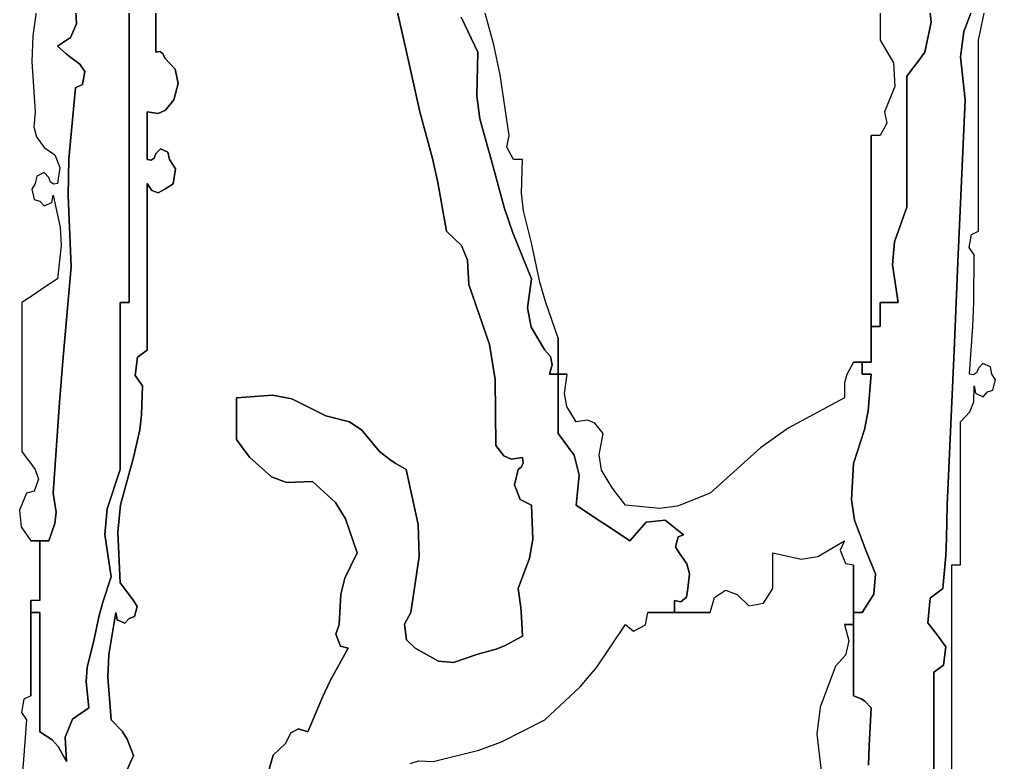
# Model space of a CAD drawing. Extents: x -446699 to 757189, y -606167 to -103070.
# Drawn here: x -297858.6 to -297625.7, y -470864 to -470686.9 of the extents above; entities that cross this region are included whole.
import ezdxf

# ---------------------------------------------------------------- set-up
doc = ezdxf.new("R2010")
doc.units = 0
doc.header["$LTSCALE"] = 1000
doc.header["$MEASUREMENT"] = 0
doc.layers.add('_0', color=7, linetype='Continuous')

# ---------------------------------------------------------------- blocks, each defined once
blk = doc.blocks.new('dianziq11')
for p, q in [((1201870, -137103.7), (1201870, -136718.2)), ((1201870, -136718.2), (1201870, -137103.7)), ((1205532.1, -136754.3), (1205532.1, -137043.4)), ((1201282.2, -136772.4), (1201247.6, -137021.4)), ((1201734.3, -137428.9), (1201734.3, -136802.5)), ((1201734.3, -136802.5), (1201734.3, -137428.9)), ((1203068.1, -136802.5), (1203124, -137042.8)), ((1203124, -137042.8), (1203068.1, -136802.5)), ((1203578, -137066.2), (1203497.6, -136772.4)), ((1205954.6, -136998.5), (1206029.5, -136802.5)), ((1206029.5, -136802.5), (1205954.6, -136998.5)), ((1205778.1, -136844.7), (1205790.4, -136951.2)), ((1205790.4, -136951.2), (1205778.1, -136844.7)), ((1201463.1, -136862.8), (1201467.8, -136959.7)), ((1201467.8, -136959.7), (1201463.1, -136862.8)), ((1206029.5, -137043.4), (1206065.6, -136874.8)), ((1203497.6, -137103.7), (1203413.1, -136926)), ((1203413.1, -136926), (1203497.6, -137103.7)), ((1205790.4, -136951.2), (1205758.2, -137103.7)), ((1205758.2, -137103.7), (1205790.4, -136951.2)), ((1201467.8, -136959.7), (1201437.7, -137029.8)), ((1201437.7, -137029.8), (1201467.8, -136959.7)), ((1205938.6, -137126.9), (1205954.6, -136998.5)), ((1205954.6, -136998.5), (1205938.6, -137126.9)), ((1201247.6, -137021.4), (1201243, -137152.5)), ((1201437.7, -137029.8), (1201372.6, -137073.6)), ((1201372.6, -137073.6), (1201437.7, -137029.8)), ((1203124, -137042.8), (1203151.1, -137163.2)), ((1203151.1, -137163.2), (1203124, -137042.8)), ((1205532.1, -137043.4), (1205599.3, -137157.7)), ((1206029.5, -137428.9), (1206029.5, -137043.4)), ((1201372.6, -137073.6), (1201416.6, -137112.4)), ((1201416.6, -137112.4), (1201372.6, -137073.6)), ((1201890, -137100), (1201870, -137103.7)), ((1201870, -137103.7), (1201890, -137100)), ((1201905.4, -137110.2), (1201890, -137100)), ((1201890, -137100), (1201905.4, -137110.2)), ((1203492.5, -137323.4), (1203497.6, -137103.7)), ((1203497.6, -137103.7), (1203492.5, -137323.4)), ((1203610, -137218.6), (1203578, -137066.2)), ((1205758.2, -137103.7), (1205722, -137151.9)), ((1205722, -137151.9), (1205758.2, -137103.7)), ((1201243, -137152.5), (1201259.6, -137404.8)), ((1201416.6, -137112.4), (1201439.3, -137130.5)), ((1201439.3, -137130.5), (1201416.6, -137112.4)), ((1201439.3, -137130.5), (1201485.7, -137163.9)), ((1201485.7, -137163.9), (1201439.3, -137130.5)), ((1201915.2, -137133.8), (1201905.4, -137110.2)), ((1201905.4, -137110.2), (1201915.2, -137133.8)), ((1201966.5, -137188.7), (1201915.2, -137133.8)), ((1201915.2, -137133.8), (1201966.5, -137188.7)), ((1205722, -137151.9), (1205703.9, -137176)), ((1205703.9, -137176), (1205722, -137151.9)), ((1205961.6, -137344.6), (1205938.6, -137126.9)), ((1205938.6, -137126.9), (1205961.6, -137344.6)), ((1201485.7, -137163.9), (1201510.4, -137201)), ((1201510.4, -137201), (1201485.7, -137163.9)), ((1201510.4, -137201), (1201498, -137267.1)), ((1201498, -137267.1), (1201510.4, -137201)), ((1201982.2, -137261.8), (1201966.5, -137188.7)), ((1201966.5, -137188.7), (1201982.2, -137261.8)), ((1203151.1, -137163.2), (1203203.7, -137404.8)), ((1203203.7, -137404.8), (1203151.1, -137163.2)), ((1205599.3, -137157.7), (1205606.7, -137277.4)), ((1205703.9, -137176), (1205667.8, -137224.1)), ((1205667.8, -137224.1), (1205703.9, -137176)), ((1203655.8, -137525.3), (1203610, -137218.6)), ((1205667.8, -137224.1), (1205667.8, -137489.1)), ((1205667.8, -137489.1), (1205667.8, -137224.1)), ((1201463.1, -137284.4), (1201429.7, -137643.2)), ((1201429.7, -137643.2), (1201463.1, -137284.4)), ((1201498, -137267.1), (1201463.1, -137284.4)), ((1201463.1, -137284.4), (1201498, -137267.1)), ((1201960.4, -137344.6), (1201982.2, -137261.8)), ((1201982.2, -137261.8), (1201960.4, -137344.6)), ((1205606.7, -137277.4), (1205554.7, -137404.8)), ((1201918.8, -137396.9), (1201960.4, -137344.6)), ((1201960.4, -137344.6), (1201918.8, -137396.9)), ((1203507.1, -137440.1), (1203492.5, -137323.4)), ((1203492.5, -137323.4), (1203507.1, -137440.1)), ((1205925.5, -138163.7), (1205961.6, -137344.6)), ((1205961.6, -137344.6), (1205925.5, -138163.7)), ((1201881.6, -137413.4), (1201918.8, -137396.9)), ((1201918.8, -137396.9), (1201881.6, -137413.4)), ((1201259.6, -137404.8), (1201252.4, -137480.4)), ((1201734.3, -137742.1), (1201734.3, -137428.9)), ((1201734.3, -137428.9), (1201734.3, -137742.1)), ((1201824.8, -137501.2), (1201824.8, -137404.8)), ((1201824.8, -137404.8), (1201881.6, -137413.4)), ((1201881.6, -137413.4), (1201824.8, -137404.8)), ((1201824.8, -137404.8), (1201824.8, -137501.2)), ((1203203.7, -137404.8), (1203268.4, -137641.1)), ((1203268.4, -137641.1), (1203203.7, -137404.8)), ((1203565.4, -137645.7), (1203507.1, -137440.1)), ((1203507.1, -137440.1), (1203565.4, -137645.7)), ((1205554.7, -137404.8), (1205566.3, -137463)), ((1206029.5, -137621.7), (1206029.5, -137428.9)), ((1201252.4, -137480.4), (1201265, -137530.8)), ((1205566.3, -137463), (1205532.1, -137523.8)), ((1205667.8, -137489.1), (1205667.8, -137621.7)), ((1205667.8, -137621.7), (1205667.8, -137489.1)), ((1201265, -137530.8), (1201304.8, -137585.5)), ((1201824.8, -137549.4), (1201824.8, -137501.2)), ((1201824.8, -137501.2), (1201824.8, -137549.4)), ((1203643.5, -137583.2), (1203655.8, -137525.3)), ((1205532.1, -137523.8), (1205486.9, -137525.3)), ((1205486.9, -137525.3), (1205486.9, -138489)), ((1205486.9, -138489), (1205486.9, -137525.3)), ((1205486.9, -137525.3), (1205486.9, -138489)), ((1201304.8, -137585.5), (1201358.8, -137622.2)), ((1201824.8, -137645.7), (1201824.8, -137549.4)), ((1201824.8, -137549.4), (1201824.8, -137645.7)), ((1201892.2, -137591.7), (1201870, -137615.6)), ((1201870, -137615.6), (1201892.2, -137591.7)), ((1201930.7, -137608.8), (1201892.2, -137591.7)), ((1201892.2, -137591.7), (1201930.7, -137608.8)), ((1203678.4, -137645.3), (1203643.5, -137583.2)), ((1201358.8, -137622.2), (1201383, -137686.6)), ((1201429.7, -137643.2), (1201425.1, -137826.8)), ((1201425.1, -137826.8), (1201429.7, -137643.2)), ((1201844.8, -137649.4), (1201824.8, -137645.7)), ((1201824.8, -137645.7), (1201844.8, -137649.4)), ((1201860.1, -137639.2), (1201844.8, -137649.4)), ((1201844.8, -137649.4), (1201860.1, -137639.2)), ((1201870, -137615.6), (1201860.1, -137639.2)), ((1201860.1, -137639.2), (1201870, -137615.6)), ((1201937.8, -137645.7), (1201930.7, -137608.8)), ((1201930.7, -137608.8), (1201937.8, -137645.7)), ((1201968, -137692.1), (1201937.8, -137645.7)), ((1201937.8, -137645.7), (1201968, -137692.1)), ((1203268.4, -137641.1), (1203295.7, -137762.4)), ((1203295.7, -137762.4), (1203268.4, -137641.1)), ((1203633, -137894.1), (1203565.4, -137645.7)), ((1203565.4, -137645.7), (1203633, -137894.1)), ((1203723.7, -137645.7), (1203678.4, -137645.3)), ((1203718.8, -137816), (1203723.7, -137645.7)), ((1205667.8, -137621.7), (1205667.8, -137886.7)), ((1205667.8, -137886.7), (1205667.8, -137621.7)), ((1206029.5, -138007.1), (1206029.5, -137621.7)), ((1201383, -137686.6), (1201372.6, -137766.2)), ((1201956.5, -137769), (1201968, -137692.1)), ((1201968, -137692.1), (1201956.5, -137769)), ((1201266.7, -137729.3), (1201259.6, -137766.2)), ((1201305.2, -137712.2), (1201266.7, -137729.3)), ((1201327.4, -137736.1), (1201305.2, -137712.2)), ((1201337.2, -137759.6), (1201327.4, -137736.1)), ((1201734.3, -138368.5), (1201734.3, -137742.1)), ((1201734.3, -137742.1), (1201734.3, -138368.5)), ((1201259.6, -137766.2), (1201241.7, -137795.9)), ((1201241.7, -137795.9), (1201254.5, -137847.2)), ((1201352.6, -137769.9), (1201337.2, -137759.6)), ((1201372.6, -137766.2), (1201352.6, -137769.9)), ((1201824.8, -138103.5), (1201824.8, -137766.2)), ((1201824.8, -137766.2), (1201849.6, -137803.2)), ((1201849.6, -137803.2), (1201824.8, -137766.2)), ((1201824.8, -137766.2), (1201824.8, -138103.5)), ((1201915.2, -137796.3), (1201956.5, -137769)), ((1201956.5, -137769), (1201915.2, -137796.3)), ((1203295.7, -137762.4), (1203339.3, -138007.1)), ((1203339.3, -138007.1), (1203295.7, -137762.4)), ((1201343, -137863.3), (1201350, -137826.4)), ((1201350, -137826.4), (1201385.4, -137988.8)), ((1201425.1, -137826.8), (1201440.4, -138187.8)), ((1201440.4, -138187.8), (1201425.1, -137826.8)), ((1201849.6, -137803.2), (1201880.2, -137813.4)), ((1201880.2, -137813.4), (1201849.6, -137803.2)), ((1201880.2, -137813.4), (1201915.2, -137796.3)), ((1201915.2, -137796.3), (1201880.2, -137813.4)), ((1203728.4, -137905.7), (1203718.8, -137816)), ((1201254.5, -137847.2), (1201282.2, -137856.5)), ((1201282.2, -137856.5), (1201304.5, -137880.4)), ((1201304.5, -137880.4), (1201343, -137863.3)), ((1203674.2, -138015.9), (1203633, -137894.1)), ((1203633, -137894.1), (1203674.2, -138015.9)), ((1205667.8, -137886.7), (1205604.7, -138061.8)), ((1205604.7, -138061.8), (1205667.8, -137886.7)), ((1203768.9, -138067.3), (1203728.4, -137905.7)), ((1201385.4, -137988.8), (1201390.3, -138080.6)), ((1203339.3, -138007.1), (1203414.3, -138080.7)), ((1203414.3, -138080.7), (1203339.3, -138007.1)), ((1203768.9, -138248), (1203674.2, -138015.9)), ((1203674.2, -138015.9), (1203768.9, -138248)), ((1205982.1, -138090.5), (1205994.5, -138024.4)), ((1205994.5, -138024.4), (1206029.5, -138007.1)), ((1201390.3, -138080.6), (1201372.6, -138248)), ((1203414.3, -138080.7), (1203445.1, -138154.5)), ((1203445.1, -138154.5), (1203414.3, -138080.7)), ((1203811.8, -138265.1), (1203768.9, -138067.3)), ((1205604.7, -138061.8), (1205593.8, -138178.1)), ((1205593.8, -138178.1), (1205604.7, -138061.8)), ((1206006.9, -138127.6), (1205982.1, -138090.5)), ((1201824.8, -138272.1), (1201824.8, -138103.5)), ((1201824.8, -138103.5), (1201824.8, -138272.1)), ((1206005.7, -138368.8), (1206006.9, -138127.6)), ((1201440.4, -138187.8), (1201401, -138645.1)), ((1201401, -138645.1), (1201440.4, -138187.8)), ((1203445.1, -138154.5), (1203452.4, -138278.1)), ((1203452.4, -138278.1), (1203445.1, -138154.5)), ((1205593.8, -138178.1), (1205622.6, -138368.5)), ((1205622.6, -138368.5), (1205593.8, -138178.1)), ((1205907.4, -138573.3), (1205925.5, -138163.7)), ((1205925.5, -138163.7), (1205907.4, -138573.3)), ((1201372.6, -138248), (1201300.3, -138296.2)), ((1201824.8, -138609.4), (1201824.8, -138272.1)), ((1201824.8, -138272.1), (1201824.8, -138609.4)), ((1203452.4, -138278.1), (1203556.5, -138581.1)), ((1203556.5, -138581.1), (1203452.4, -138278.1)), ((1203748.2, -138394.5), (1203768.9, -138248)), ((1203768.9, -138248), (1203748.2, -138394.5)), ((1203839.2, -138362.6), (1203811.8, -138265.1)), ((1201264.1, -138320.3), (1201191.8, -138368.5)), ((1201300.3, -138296.2), (1201264.1, -138320.3)), ((1201191.8, -138368.5), (1201191.8, -138669.6)), ((1201689.1, -138705.8), (1201689.1, -138368.5)), ((1201689.1, -138368.5), (1201707.2, -138368.5)), ((1201707.2, -138368.5), (1201689.1, -138368.5)), ((1201689.1, -138368.5), (1201689.1, -138705.8)), ((1201707.2, -138368.5), (1201716.2, -138368.5)), ((1201716.2, -138368.5), (1201707.2, -138368.5)), ((1201716.2, -138368.5), (1201734.3, -138368.5)), ((1201734.3, -138368.5), (1201716.2, -138368.5)), ((1203904.5, -138549.2), (1203839.2, -138362.6)), ((1205568.3, -138368.5), (1205532.1, -138368.5)), ((1205532.1, -138368.5), (1205532.1, -138416.7)), ((1205532.1, -138416.7), (1205532.1, -138368.5)), ((1205532.1, -138368.5), (1205568.3, -138368.5)), ((1205586.4, -138368.5), (1205568.3, -138368.5)), ((1205568.3, -138368.5), (1205586.4, -138368.5)), ((1205622.6, -138368.5), (1205586.4, -138368.5)), ((1205586.4, -138368.5), (1205622.6, -138368.5)), ((1206001.1, -138489.7), (1206005.7, -138368.8)), ((1203766.7, -138493.2), (1203748.2, -138394.5)), ((1203748.2, -138394.5), (1203766.7, -138493.2)), ((1205532.1, -138416.7), (1205532.1, -138440.8)), ((1205532.1, -138440.8), (1205532.1, -138416.7)), ((1205532.1, -138440.8), (1205532.1, -138489)), ((1205532.1, -138489), (1205532.1, -138440.8)), ((1203836.7, -138609.4), (1203766.7, -138493.2)), ((1203766.7, -138493.2), (1203836.7, -138609.4)), ((1205532.1, -138489), (1205486.9, -138489)), ((1205486.9, -138489), (1205532.1, -138489)), ((1205532.1, -138489), (1205486.9, -138489)), ((1205486.9, -138489), (1205486.9, -138669.6)), ((1205486.9, -138669.6), (1205486.9, -138489)), ((1205486.9, -138489), (1205486.9, -138669.6)), ((1205486.9, -138489), (1205532.1, -138489)), ((1205532.1, -138489), (1205486.9, -138489)), ((1205486.9, -138489), (1205532.1, -138489)), ((1205984.2, -138729.9), (1206001.1, -138489.7)), ((1203556.5, -138581.1), (1203586, -138758.1)), ((1203586, -138758.1), (1203556.5, -138581.1)), ((1203904.5, -138729.9), (1203904.5, -138549.2)), ((1203904.5, -138549.2), (1203904.5, -138729.9)), ((1203904.5, -138729.9), (1203904.5, -138549.2)), ((1205871.2, -139392.4), (1205907.4, -138573.3)), ((1205907.4, -138573.3), (1205871.2, -139392.4)), ((1201776.3, -138644), (1201824.8, -138609.4)), ((1201824.8, -138609.4), (1201776.3, -138644)), ((1203865.4, -138641), (1203836.7, -138609.4)), ((1203836.7, -138609.4), (1203865.4, -138641)), ((1201191.8, -138669.6), (1201191.8, -138820.2)), ((1201401, -138645.1), (1201382.9, -138874)), ((1201382.9, -138874), (1201401, -138645.1)), ((1201764.7, -138736.4), (1201776.3, -138644)), ((1201776.3, -138644), (1201764.7, -138736.4)), ((1203859.3, -138729.9), (1203873.5, -138683.9)), ((1203873.5, -138683.9), (1203859.3, -138729.9)), ((1203873.5, -138683.9), (1203865.4, -138641)), ((1203865.4, -138641), (1203873.5, -138683.9)), ((1205396.5, -138669.6), (1205363.2, -138731.6)), ((1205441.7, -138669.6), (1205396.5, -138669.6)), ((1205396.5, -138669.6), (1205441.7, -138669.6)), ((1205441.7, -138669.6), (1205396.5, -138669.6)), ((1205486.9, -138669.6), (1205441.7, -138669.6)), ((1205441.7, -138669.6), (1205486.9, -138669.6)), ((1205486.9, -138669.6), (1205441.7, -138669.6)), ((1205441.7, -138669.6), (1205441.7, -138729.9)), ((1205441.7, -138729.9), (1205441.7, -138669.6)), ((1205441.7, -138669.6), (1205441.7, -138729.9)), ((1205441.7, -138729.9), (1205441.7, -138669.6)), ((1205441.7, -138669.6), (1205441.7, -138729.9)), ((1205441.7, -138729.9), (1205441.7, -138669.6)), ((1206051.7, -138675.9), (1206029.5, -138699.8)), ((1206090.2, -138693), (1206051.7, -138675.9)), ((1201689.1, -138874.4), (1201689.1, -138705.8)), ((1201689.1, -138705.8), (1201689.1, -138874.4)), ((1203904.5, -138729.9), (1203859.3, -138729.9)), ((1203859.3, -138729.9), (1203904.5, -138729.9)), ((1203904.5, -138729.9), (1203859.3, -138729.9)), ((1203859.3, -138729.9), (1203904.5, -138729.9)), ((1203904.5, -138729.9), (1203859.3, -138729.9)), ((1203859.3, -138729.9), (1203904.5, -138729.9)), ((1203949.7, -138729.9), (1203904.5, -138729.9)), ((1203904.5, -138729.9), (1203949.7, -138729.9)), ((1203949.7, -138729.9), (1203904.5, -138729.9)), ((1203904.5, -138729.9), (1203904.5, -139031)), ((1203904.5, -139031), (1203904.5, -138729.9)), ((1203904.5, -138729.9), (1203904.5, -139031)), ((1203904.5, -139031), (1203904.5, -138729.9)), ((1203904.5, -138729.9), (1203904.5, -139031)), ((1203904.5, -139031), (1203904.5, -138729.9)), ((1203935.4, -138827.3), (1203949.7, -138729.9)), ((1205363.2, -138731.6), (1205352.5, -138774.2)), ((1205441.7, -138729.9), (1205459.8, -138729.9)), ((1205459.8, -138729.9), (1205441.7, -138729.9)), ((1205459.8, -138729.9), (1205468.8, -138729.9)), ((1205468.8, -138729.9), (1205459.8, -138729.9)), ((1205468.8, -138729.9), (1205486.9, -138729.9)), ((1205486.9, -138729.9), (1205468.8, -138729.9)), ((1205486.9, -138729.9), (1205471.4, -138915.7)), ((1205471.4, -138915.7), (1205486.9, -138729.9)), ((1206004.3, -138733.5), (1205984.2, -138729.9)), ((1206019.6, -138723.3), (1206004.3, -138733.5)), ((1206029.5, -138699.8), (1206019.6, -138723.3)), ((1206097.3, -138729.9), (1206090.2, -138693)), ((1206115.2, -138759.5), (1206097.3, -138729.9)), ((1201802.1, -138790.1), (1201764.7, -138736.4)), ((1201764.7, -138736.4), (1201802.1, -138790.1)), ((1203586, -138758.1), (1203588, -139091.2)), ((1203588, -139091.2), (1203586, -138758.1)), ((1205352.5, -138774.2), (1205351.3, -138850.3)), ((1206102.4, -138810.8), (1206115.2, -138759.5)), ((1201191.8, -138820.2), (1201191.8, -139121.4)), ((1201797.5, -138936.5), (1201802.1, -138790.1)), ((1201802.1, -138790.1), (1201797.5, -138936.5)), ((1203947.8, -138893.8), (1203935.4, -138827.3)), ((1206005, -138870.9), (1206006.9, -138790.1)), ((1206006.9, -138790.1), (1206013.9, -138827)), ((1206013.9, -138827), (1206052.4, -138844.1)), ((1206052.4, -138844.1), (1206074.7, -138820.2)), ((1206074.7, -138820.2), (1206102.4, -138810.8)), ((1201382.9, -138874), (1201350, -139332.2)), ((1201350, -139332.2), (1201382.9, -138874)), ((1201689.1, -139211.7), (1201689.1, -138874.4)), ((1201689.1, -138874.4), (1201689.1, -139211.7)), ((1202459.4, -138835.8), (1202276.9, -138850.3)), ((1202276.9, -138850.3), (1202459.4, -138835.8)), ((1202276.9, -138850.3), (1202276.9, -138934.7)), ((1202276.9, -138934.7), (1202276.9, -138850.3)), ((1202557.7, -138855.5), (1202459.4, -138835.8)), ((1202459.4, -138835.8), (1202557.7, -138855.5)), ((1202729, -138940.7), (1202557.7, -138855.5)), ((1202557.7, -138855.5), (1202729, -138940.7)), ((1205351.3, -138850.3), (1205066.2, -139003.6)), ((1205986.4, -138920.4), (1206005, -138870.9)), ((1203994.9, -138970.8), (1203947.8, -138893.8)), ((1205471.4, -138915.7), (1205452.5, -139010.1)), ((1205452.5, -139010.1), (1205471.4, -138915.7)), ((1205939, -138970.8), (1205986.4, -138920.4)), ((1201788.1, -139011), (1201797.5, -138936.5)), ((1201797.5, -138936.5), (1201788.1, -139011)), ((1202276.9, -138934.7), (1202276.9, -138976.8)), ((1202276.9, -138976.8), (1202276.9, -138934.7)), ((1202276.9, -138976.8), (1202276.9, -139061.1)), ((1202276.9, -139061.1), (1202276.9, -138976.8)), ((1202848, -138971.7), (1202729, -138940.7)), ((1202729, -138940.7), (1202848, -138971.7)), ((1202910.2, -139013.1), (1202848, -138971.7)), ((1202848, -138971.7), (1202910.2, -139013.1)), ((1204051.7, -138962.2), (1203994.9, -138970.8)), ((1204089, -138978.7), (1204051.7, -138962.2)), ((1204130.6, -139031), (1204089, -138978.7)), ((1205939, -139259.9), (1205939, -138970.8)), ((1201756.9, -139151.5), (1201788.1, -139011)), ((1201788.1, -139011), (1201756.9, -139151.5)), ((1203000.3, -139121.4), (1202910.2, -139013.1)), ((1202910.2, -139013.1), (1203000.3, -139121.4)), ((1205066.2, -139003.6), (1204927.5, -139102.1)), ((1205452.5, -139010.1), (1205396.5, -139181.6)), ((1205396.5, -139181.6), (1205452.5, -139010.1)), ((1202276.9, -139061.1), (1202304, -139097.3)), ((1202304, -139097.3), (1202276.9, -139061.1)), ((1203904.5, -139031), (1203984.3, -139140.2)), ((1203984.3, -139140.2), (1203904.5, -139031)), ((1204110.3, -139138.7), (1204130.6, -139031)), ((1201191.8, -139121.4), (1201218.9, -139157.5)), ((1202304, -139097.3), (1202317.6, -139115.3)), ((1202317.6, -139115.3), (1202304, -139097.3)), ((1202317.6, -139115.3), (1202344.7, -139151.5)), ((1202344.7, -139151.5), (1202317.6, -139115.3)), ((1203052.8, -139161.7), (1203000.3, -139121.4)), ((1203000.3, -139121.4), (1203052.8, -139161.7)), ((1203588, -139091.2), (1203629.6, -139143.5)), ((1203629.6, -139143.5), (1203588, -139091.2)), ((1204927.5, -139102.1), (1204673.1, -139332.2)), ((1201218.9, -139157.5), (1201232.5, -139175.6)), ((1201232.5, -139175.6), (1201259.6, -139211.7)), ((1201691, -139391.4), (1201756.9, -139151.5)), ((1201756.9, -139151.5), (1201691, -139391.4)), ((1202344.7, -139151.5), (1202453.9, -139249.5)), ((1202453.9, -139249.5), (1202344.7, -139151.5)), ((1203080.1, -139179.9), (1203052.8, -139161.7)), ((1203052.8, -139161.7), (1203080.1, -139179.9)), ((1203629.6, -139143.5), (1203666.8, -139160.1)), ((1203666.8, -139160.1), (1203629.6, -139143.5)), ((1203666.8, -139160.1), (1203723.7, -139151.5)), ((1203723.7, -139151.5), (1203666.8, -139160.1)), ((1203723.7, -139151.5), (1203726.4, -139178.2)), ((1203726.4, -139178.2), (1203723.7, -139151.5)), ((1203984.3, -139140.2), (1204009.6, -139241.3)), ((1204009.6, -139241.3), (1203984.3, -139140.2)), ((1204123.1, -139215.9), (1204110.3, -139138.7)), ((1201259.6, -139211.7), (1201276.7, -139260.5)), ((1201622.3, -139410.9), (1201689.1, -139211.7)), ((1201689.1, -139211.7), (1201622.3, -139410.9)), ((1203135.9, -139211.7), (1203080.1, -139179.9)), ((1203080.1, -139179.9), (1203135.9, -139211.7)), ((1203196.3, -139489.6), (1203135.9, -139211.7)), ((1203135.9, -139211.7), (1203196.3, -139489.6)), ((1203701, -139211.7), (1203683.7, -139289.1)), ((1203683.7, -139289.1), (1203701, -139211.7)), ((1203718.7, -139198.6), (1203701, -139211.7)), ((1203701, -139211.7), (1203718.7, -139198.6)), ((1203726.4, -139178.2), (1203718.7, -139198.6)), ((1203718.7, -139198.6), (1203726.4, -139178.2)), ((1204175.8, -139302), (1204123.1, -139215.9)), ((1205396.5, -139181.6), (1205386.5, -139365.4)), ((1205386.5, -139365.4), (1205396.5, -139181.6)), ((1201276.7, -139260.5), (1201254, -139321.1)), ((1202453.9, -139249.5), (1202529.6, -139278.3)), ((1202529.6, -139278.3), (1202453.9, -139249.5)), ((1202529.6, -139278.3), (1202661.2, -139271.9)), ((1202661.2, -139271.9), (1202529.6, -139278.3)), ((1202661.2, -139271.9), (1202777.3, -139379.1)), ((1202777.3, -139379.1), (1202661.2, -139271.9)), ((1204009.6, -139241.3), (1203994.9, -139392.4)), ((1203994.9, -139392.4), (1204009.6, -139241.3)), ((1205939, -139404.4), (1205939, -139259.9)), ((1201254, -139321.1), (1201214.4, -139332.2)), ((1203683.7, -139289.1), (1203712, -139364.4)), ((1203712, -139364.4), (1203683.7, -139289.1)), ((1204202.9, -139338.2), (1204175.8, -139302)), ((1201214.4, -139332.2), (1201179.8, -139417.7)), ((1201350, -139332.2), (1201364.4, -139427.4)), ((1201364.4, -139427.4), (1201350, -139332.2)), ((1203712, -139364.4), (1203768.9, -139392.4)), ((1203768.9, -139392.4), (1203712, -139364.4)), ((1204216.5, -139356.3), (1204202.9, -139338.2)), ((1204243.6, -139392.4), (1204216.5, -139356.3)), ((1204673.1, -139332.2), (1204507.3, -139396.9)), ((1205386.5, -139365.4), (1205402, -139468.8)), ((1205402, -139468.8), (1205386.5, -139365.4)), ((1201179.8, -139417.7), (1201187.7, -139501.5)), ((1201611.5, -139539.9), (1201622.3, -139410.9)), ((1201622.3, -139410.9), (1201611.5, -139539.9)), ((1201676.3, -139528.9), (1201691, -139391.4)), ((1201691, -139391.4), (1201676.3, -139528.9)), ((1202777.3, -139379.1), (1202829, -139461.9)), ((1202829, -139461.9), (1202777.3, -139379.1)), ((1203768.9, -139392.4), (1203774.9, -139564.7)), ((1203774.9, -139564.7), (1203768.9, -139392.4)), ((1203994.9, -139392.4), (1204103.4, -139464.7)), ((1204103.4, -139464.7), (1203994.9, -139392.4)), ((1204415.9, -139409.7), (1204243.6, -139392.4)), ((1204507.3, -139396.9), (1204415.9, -139409.7)), ((1205867.9, -139561.4), (1205871.2, -139392.4)), ((1205871.2, -139392.4), (1205867.9, -139561.4)), ((1205939, -139693.5), (1205939, -139404.4)), ((1201364.4, -139427.4), (1201359, -139485.5)), ((1201359, -139485.5), (1201364.4, -139427.4)), ((1202829, -139461.9), (1202887.2, -139633.3)), ((1202887.2, -139633.3), (1202829, -139461.9)), ((1204103.4, -139464.7), (1204157.7, -139500.8)), ((1204157.7, -139500.8), (1204103.4, -139464.7)), ((1204348.8, -139478.6), (1204444.2, -139468)), ((1204444.2, -139468), (1204348.8, -139478.6)), ((1204444.2, -139468), (1204537.5, -139543)), ((1204537.5, -139543), (1204444.2, -139468)), ((1205402, -139468.8), (1205464.3, -139633.3)), ((1205464.3, -139633.3), (1205402, -139468.8)), ((1201187.7, -139501.5), (1201237, -139573.1)), ((1201359, -139485.5), (1201327.4, -139573.1)), ((1201327.4, -139573.1), (1201359, -139485.5)), ((1203201.3, -139650.8), (1203196.3, -139489.6)), ((1203196.3, -139489.6), (1203201.3, -139650.8)), ((1204157.7, -139500.8), (1204266.2, -139573.1)), ((1204266.2, -139573.1), (1204157.7, -139500.8)), ((1204266.2, -139573.1), (1204348.8, -139478.6)), ((1204348.8, -139478.6), (1204266.2, -139573.1)), ((1201643.9, -139753.8), (1201611.5, -139539.9)), ((1201611.5, -139539.9), (1201643.9, -139753.8)), ((1201689.1, -139783.9), (1201676.3, -139528.9)), ((1201676.3, -139528.9), (1201689.1, -139783.9)), ((1203774.9, -139564.7), (1203759.6, -139660.1)), ((1203759.6, -139660.1), (1203774.9, -139564.7)), ((1204509.8, -139552.4), (1204496.9, -139603.6)), ((1204496.9, -139603.6), (1204509.8, -139552.4)), ((1204537.5, -139543), (1204509.8, -139552.4)), ((1204509.8, -139552.4), (1204537.5, -139543)), ((1205863.4, -139646.1), (1205867.9, -139561.4)), ((1205867.9, -139561.4), (1205863.4, -139646.1)), ((1201237, -139573.1), (1201327.4, -139573.1)), ((1201327.4, -139573.1), (1201237, -139573.1)), ((1201237, -139573.1), (1201327.4, -139573.1)), ((1201327.4, -139573.1), (1201282.2, -139573.1)), ((1201282.2, -139573.1), (1201327.4, -139573.1)), ((1201327.4, -139573.1), (1201282.2, -139573.1)), ((1201282.2, -139573.1), (1201282.2, -139874.2)), ((1201282.2, -139874.2), (1201282.2, -139573.1)), ((1201282.2, -139573.1), (1201282.2, -139874.2)), ((1204496.9, -139603.6), (1204514.9, -139633.3)), ((1204514.9, -139633.3), (1204496.9, -139603.6)), ((1205217.7, -139650.9), (1205351.3, -139573.1)), ((1205351.3, -139573.1), (1205330.6, -139619.4)), ((1205330.6, -139619.4), (1205356.3, -139687.8)), ((1202887.2, -139633.3), (1202824.7, -139760.9)), ((1202824.7, -139760.9), (1202887.2, -139633.3)), ((1203158.5, -139934.5), (1203201.3, -139650.8)), ((1203201.3, -139650.8), (1203158.5, -139934.5)), ((1203759.6, -139660.1), (1203701, -139814)), ((1203701, -139814), (1203759.6, -139660.1)), ((1204514.9, -139633.3), (1204554.7, -139688)), ((1204554.7, -139688), (1204514.9, -139633.3)), ((1204989.6, -139705.6), (1204989.6, -139633.3)), ((1204989.6, -139633.3), (1205133.4, -139665)), ((1205133.4, -139665), (1205217.7, -139650.9)), ((1205464.3, -139633.3), (1205507.9, -139739.6)), ((1205507.9, -139739.6), (1205464.3, -139633.3)), ((1205848.6, -139814), (1205863.4, -139646.1)), ((1205863.4, -139646.1), (1205848.6, -139814)), ((1204554.7, -139688), (1204567.3, -139738.4)), ((1204567.3, -139738.4), (1204554.7, -139688)), ((1204989.6, -139741.7), (1204989.6, -139705.6)), ((1205356.3, -139687.8), (1205396.5, -139693.5)), ((1205396.5, -139693.5), (1205396.5, -139934.5)), ((1205396.5, -139934.5), (1205396.5, -139693.5)), ((1205396.5, -139693.5), (1205396.5, -139934.5)), ((1205893.8, -140127.2), (1205893.8, -139693.5)), ((1205893.8, -139693.5), (1205911.9, -139693.5)), ((1205911.9, -139693.5), (1205921, -139693.5)), ((1205921, -139693.5), (1205939, -139693.5)), ((1201600.4, -139882.3), (1201643.9, -139753.8)), ((1201643.9, -139753.8), (1201600.4, -139882.3)), ((1202824.7, -139760.9), (1202804.2, -139842.6)), ((1202804.2, -139842.6), (1202824.7, -139760.9)), ((1204567.3, -139738.4), (1204560.1, -139814)), ((1204560.1, -139814), (1204567.3, -139738.4)), ((1204989.6, -139814), (1204989.6, -139741.7)), ((1205507.9, -139739.6), (1205500.2, -139841.8)), ((1205500.2, -139841.8), (1205507.9, -139739.6)), ((1201716.2, -139820), (1201689.1, -139783.9)), ((1201689.1, -139783.9), (1201716.2, -139820)), ((1203701, -139814), (1203714.3, -139909.5)), ((1203714.3, -139909.5), (1203701, -139814)), ((1204560.1, -139814), (1204552.6, -139856.3)), ((1204552.6, -139856.3), (1204560.1, -139814)), ((1204942.6, -139888.2), (1204989.6, -139814)), ((1205785.4, -139862.4), (1205848.6, -139814)), ((1205848.6, -139814), (1205785.4, -139862.4)), ((1201729.8, -139838.1), (1201716.2, -139820)), ((1201716.2, -139820), (1201729.8, -139838.1)), ((1201756.9, -139874.2), (1201729.8, -139838.1)), ((1201729.8, -139838.1), (1201756.9, -139874.2)), ((1202804.2, -139842.6), (1202796.8, -139994.7)), ((1202796.8, -139994.7), (1202804.2, -139842.6)), ((1204552.6, -139856.3), (1204524.4, -139881.3)), ((1204524.4, -139881.3), (1204552.6, -139856.3)), ((1204673.1, -139934.5), (1204694.1, -139858.7)), ((1204694.1, -139858.7), (1204750.6, -139821)), ((1204750.6, -139821), (1204808.7, -139844.1)), ((1204808.7, -139844.1), (1204868, -139900.6)), ((1205500.2, -139841.8), (1205441.7, -139934.5)), ((1205441.7, -139934.5), (1205500.2, -139841.8)), ((1205773.7, -139987.3), (1205785.4, -139862.4)), ((1205785.4, -139862.4), (1205773.7, -139987.3)), ((1201255.1, -139874.2), (1201237, -139874.2)), ((1201237, -139874.2), (1201237, -139934.5)), ((1201237, -139934.5), (1201237, -139874.2)), ((1201237, -139874.2), (1201237, -139934.5)), ((1201264.1, -139874.2), (1201255.1, -139874.2)), ((1201282.2, -139874.2), (1201264.1, -139874.2)), ((1201582.1, -139949.3), (1201600.4, -139882.3)), ((1201600.4, -139882.3), (1201582.1, -139949.3)), ((1201774.9, -139903.9), (1201756.9, -139874.2)), ((1201756.9, -139874.2), (1201774.9, -139903.9)), ((1201762, -139955.2), (1201774.9, -139903.9)), ((1201774.9, -139903.9), (1201762, -139955.2)), ((1203714.3, -139909.5), (1203718.8, -139958)), ((1203718.8, -139958), (1203714.3, -139909.5)), ((1204524.4, -139881.3), (1204492.3, -139874.2)), ((1204492.3, -139874.2), (1204492.3, -139934.5)), ((1204492.3, -139934.5), (1204492.3, -139874.2)), ((1204492.3, -139874.2), (1204492.3, -139934.5)), ((1204492.3, -139934.5), (1204492.3, -139874.2)), ((1204492.3, -139874.2), (1204492.3, -139934.5)), ((1204492.3, -139934.5), (1204492.3, -139874.2)), ((1204492.3, -139874.2), (1204524.4, -139881.3)), ((1204868, -139900.6), (1204942.6, -139888.2)), ((1201237, -139934.5), (1201282.2, -139934.5)), ((1201282.2, -139934.5), (1201237, -139934.5)), ((1201237, -139934.5), (1201282.2, -139934.5)), ((1201282.2, -139934.5), (1201237, -139934.5)), ((1201237, -139934.5), (1201282.2, -139934.5)), ((1201282.2, -139934.5), (1201237, -139934.5)), ((1201237, -139934.5), (1201237, -140356.1)), ((1201237, -140356.1), (1201237, -139934.5)), ((1201237, -139934.5), (1201237, -140356.1)), ((1201282.2, -139934.5), (1201282.2, -140175.4)), ((1201282.2, -140175.4), (1201282.2, -139934.5)), ((1201553.5, -140085), (1201582.1, -139949.3)), ((1201582.1, -139949.3), (1201553.5, -140085)), ((1201630.8, -140146.3), (1201666.5, -139934.5)), ((1201666.5, -139934.5), (1201630.8, -140146.3)), ((1201666.5, -139934.5), (1201673.6, -139971.4)), ((1201673.6, -139971.4), (1201666.5, -139934.5)), ((1201712.1, -139988.5), (1201734.3, -139964.6)), ((1201734.3, -139964.6), (1201712.1, -139988.5)), ((1201734.3, -139964.6), (1201762, -139955.2)), ((1201762, -139955.2), (1201734.3, -139964.6)), ((1203126.8, -139994.3), (1203158.5, -139934.5)), ((1203158.5, -139934.5), (1203126.8, -139994.3)), ((1203718.8, -139958), (1203723.7, -140054.9)), ((1203723.7, -140054.9), (1203718.8, -139958)), ((1204344.8, -139997.4), (1204356.6, -139934.5)), ((1204356.6, -139934.5), (1204492.3, -139934.5)), ((1204492.3, -139934.5), (1204356.6, -139934.5)), ((1204356.6, -139934.5), (1204492.3, -139934.5)), ((1204492.3, -139934.5), (1204673.1, -139934.5)), ((1204673.1, -139934.5), (1204492.3, -139934.5)), ((1204492.3, -139934.5), (1204673.1, -139934.5)), ((1205441.7, -139934.5), (1205396.5, -139934.5)), ((1205396.5, -139934.5), (1205441.7, -139934.5)), ((1205441.7, -139934.5), (1205396.5, -139934.5)), ((1205396.5, -139934.5), (1205396.5, -140356.1)), ((1205396.5, -140356.1), (1205396.5, -139934.5)), ((1205396.5, -139934.5), (1205396.5, -140356.1)), ((1205396.5, -139934.5), (1205441.7, -139934.5)), ((1205441.7, -139934.5), (1205396.5, -139934.5)), ((1205396.5, -139934.5), (1205441.7, -139934.5)), ((1201673.6, -139971.4), (1201712.1, -139988.5)), ((1201712.1, -139988.5), (1201673.6, -139971.4)), ((1202796.8, -139994.7), (1202779.7, -140043.5)), ((1202779.7, -140043.5), (1202796.8, -139994.7)), ((1203136.5, -140072.2), (1203126.8, -139994.3)), ((1203126.8, -139994.3), (1203136.5, -140072.2)), ((1204099, -140211.6), (1204243.6, -139994.7)), ((1204243.6, -139994.7), (1204284.7, -140029.4)), ((1204284.7, -140029.4), (1204344.8, -139997.4)), ((1205396.5, -139994.7), (1205351.3, -139994.7)), ((1205351.3, -139994.7), (1205396.5, -139994.7)), ((1205396.5, -139994.7), (1205351.3, -139994.7)), ((1205351.3, -139994.7), (1205373.1, -140077.4)), ((1205396.5, -140356.1), (1205396.5, -139994.7)), ((1205396.5, -139994.7), (1205396.5, -140356.1)), ((1205396.5, -140356.1), (1205396.5, -139994.7)), ((1205826, -140054.9), (1205773.7, -139987.3)), ((1205773.7, -139987.3), (1205826, -140054.9)), ((1202779.7, -140043.5), (1202802.4, -140104.1)), ((1202802.4, -140104.1), (1202779.7, -140043.5)), ((1203723.7, -140054.9), (1203636, -140101.5)), ((1203636, -140101.5), (1203723.7, -140054.9)), ((1205863.5, -140108.6), (1205826, -140054.9)), ((1205826, -140054.9), (1205863.5, -140108.6)), ((1201522.7, -140211.6), (1201553.5, -140085)), ((1201553.5, -140085), (1201522.7, -140211.6)), ((1202842, -140115.1), (1202753.1, -140276.9)), ((1202753.1, -140276.9), (1202842, -140115.1)), ((1202802.4, -140104.1), (1202842, -140115.1)), ((1202842, -140115.1), (1202802.4, -140104.1)), ((1203181.1, -140115.1), (1203136.5, -140072.2)), ((1203136.5, -140072.2), (1203181.1, -140115.1)), ((1203298.2, -140180.4), (1203181.1, -140115.1)), ((1203181.1, -140115.1), (1203298.2, -140180.4)), ((1203636, -140101.5), (1203590.1, -140119.9)), ((1203590.1, -140119.9), (1203636, -140101.5)), ((1205373.1, -140077.4), (1205357.4, -140150.5)), ((1205851.9, -140201), (1205863.5, -140108.6)), ((1205863.5, -140108.6), (1205851.9, -140201)), ((1201626, -140260.7), (1201630.8, -140146.3)), ((1201630.8, -140146.3), (1201626, -140260.7)), ((1203497.6, -140145.3), (1203374.7, -140187.7)), ((1203374.7, -140187.7), (1203497.6, -140145.3)), ((1203590.1, -140119.9), (1203497.6, -140145.3)), ((1203497.6, -140145.3), (1203590.1, -140119.9)), ((1205357.4, -140150.5), (1205306.1, -140205.5)), ((1205893.8, -140344), (1205893.8, -140127.2)), ((1201282.2, -140175.4), (1201282.2, -140295.8)), ((1201282.2, -140295.8), (1201282.2, -140175.4)), ((1201517.7, -140284.4), (1201522.7, -140211.6)), ((1201522.7, -140211.6), (1201517.7, -140284.4)), ((1203374.7, -140187.7), (1203298.2, -140180.4)), ((1203298.2, -140180.4), (1203374.7, -140187.7)), ((1204015.3, -140310.6), (1204099, -140211.6)), ((1205306.1, -140205.5), (1205228.6, -140413)), ((1205803.4, -140235.6), (1205851.9, -140201)), ((1205851.9, -140201), (1205803.4, -140235.6)), ((1201643.9, -140476.5), (1201626, -140260.7)), ((1201626, -140260.7), (1201643.9, -140476.5)), ((1205803.4, -140536.7), (1205803.4, -140235.6)), ((1205803.4, -140235.6), (1205803.4, -140536.7)), ((1201282.2, -140295.8), (1201282.2, -140536.7)), ((1201282.2, -140536.7), (1201282.2, -140295.8)), ((1201530.9, -140416.3), (1201517.7, -140284.4)), ((1201517.7, -140284.4), (1201530.9, -140416.3)), ((1202753.1, -140276.9), (1202712.2, -140361.9)), ((1202712.2, -140361.9), (1202753.1, -140276.9)), ((1203836.7, -140476.5), (1204015.3, -140310.6)), ((1201237, -140356.1), (1201202, -140373.3)), ((1202712.2, -140361.9), (1202638.6, -140536.7)), ((1202638.6, -140536.7), (1202712.2, -140361.9)), ((1205396.5, -140356.1), (1205435.5, -140370.3)), ((1205435.5, -140370.3), (1205396.5, -140356.1)), ((1205893.8, -140777.7), (1205893.8, -140344)), ((1201202, -140373.3), (1201189.6, -140439.4)), ((1205435.5, -140370.3), (1205455, -140383.3)), ((1205455, -140383.3), (1205435.5, -140370.3)), ((1205455, -140383.3), (1205486.9, -140416.3)), ((1205486.9, -140416.3), (1205455, -140383.3)), ((1201189.6, -140439.4), (1201214.4, -140476.5)), ((1201448.1, -140473), (1201530.9, -140416.3)), ((1201530.9, -140416.3), (1201448.1, -140473)), ((1205228.6, -140413), (1205212.6, -140548.5)), ((1205486.9, -140416.3), (1205476.9, -140608.9)), ((1205476.9, -140608.9), (1205486.9, -140416.3)), ((1201214.4, -140476.5), (1201192.1, -140788.5)), ((1201410.3, -140563.7), (1201448.1, -140473)), ((1201448.1, -140473), (1201410.3, -140563.7)), ((1201699.3, -140534.8), (1201643.9, -140476.5)), ((1201643.9, -140476.5), (1201699.3, -140534.8)), ((1203617.3, -140587.8), (1203836.7, -140476.5)), ((1201282.2, -140536.7), (1201345.7, -140577.9)), ((1201345.7, -140577.9), (1201282.2, -140536.7)), ((1201723.9, -140574.1), (1201699.3, -140534.8)), ((1201699.3, -140534.8), (1201723.9, -140574.1)), ((1202552.4, -140542.8), (1202525.5, -140597)), ((1202525.5, -140597), (1202552.4, -140542.8)), ((1202591.1, -140522.2), (1202552.4, -140542.8)), ((1202552.4, -140542.8), (1202591.1, -140522.2)), ((1202638.6, -140536.7), (1202591.1, -140522.2)), ((1202591.1, -140522.2), (1202638.6, -140536.7)), ((1205212.6, -140548.5), (1205238.3, -140777.7)), ((1205803.4, -140687.3), (1205803.4, -140536.7)), ((1205803.4, -140536.7), (1205803.4, -140687.3)), ((1201345.7, -140577.9), (1201376, -140611.5)), ((1201376, -140611.5), (1201345.7, -140577.9)), ((1201417.8, -140687.3), (1201410.3, -140563.7)), ((1201410.3, -140563.7), (1201417.8, -140687.3)), ((1201756.9, -140657.2), (1201723.9, -140574.1)), ((1201723.9, -140574.1), (1201756.9, -140657.2)), ((1202525.5, -140597), (1202462.1, -140655.6)), ((1202462.1, -140655.6), (1202525.5, -140597)), ((1203502.4, -140630.6), (1203617.3, -140587.8)), ((1205476.9, -140608.9), (1205472.4, -140705.3)), ((1205472.4, -140705.3), (1205476.9, -140608.9)), ((1201376, -140611.5), (1201417.8, -140687.3)), ((1201417.8, -140687.3), (1201376, -140611.5)), ((1201702.7, -140777.7), (1201756.9, -140657.2)), ((1201756.9, -140657.2), (1201702.7, -140777.7)), ((1202462.1, -140655.6), (1202438.8, -140738.1)), ((1202438.8, -140738.1), (1202462.1, -140655.6)), ((1203271.5, -140687.3), (1203502.4, -140630.6)), ((1203155, -140697.3), (1203197, -140683.3)), ((1203197, -140683.3), (1203271.5, -140687.3)), ((1205803.4, -140988.5), (1205803.4, -140687.3)), ((1205803.4, -140687.3), (1205803.4, -140988.5))]:
    blk.add_line(p, q)
blk = doc.blocks.new('YHYHHRR')
at = {"layer": '_0', "xscale": 0.0471933356930011, "yscale": 0.0471933356930011, "zscale": 0.0471933356930011}
blk.add_blockref('dianziq11', (208274.73, 478345.14), dxfattribs=at)

msp = doc.modelspace()

# ---------------------------------------------------------------- block references
msp.add_blockref('YHYHHRR', (-562821.06, -942569.44))

doc.saveas('drawing.dxf')
